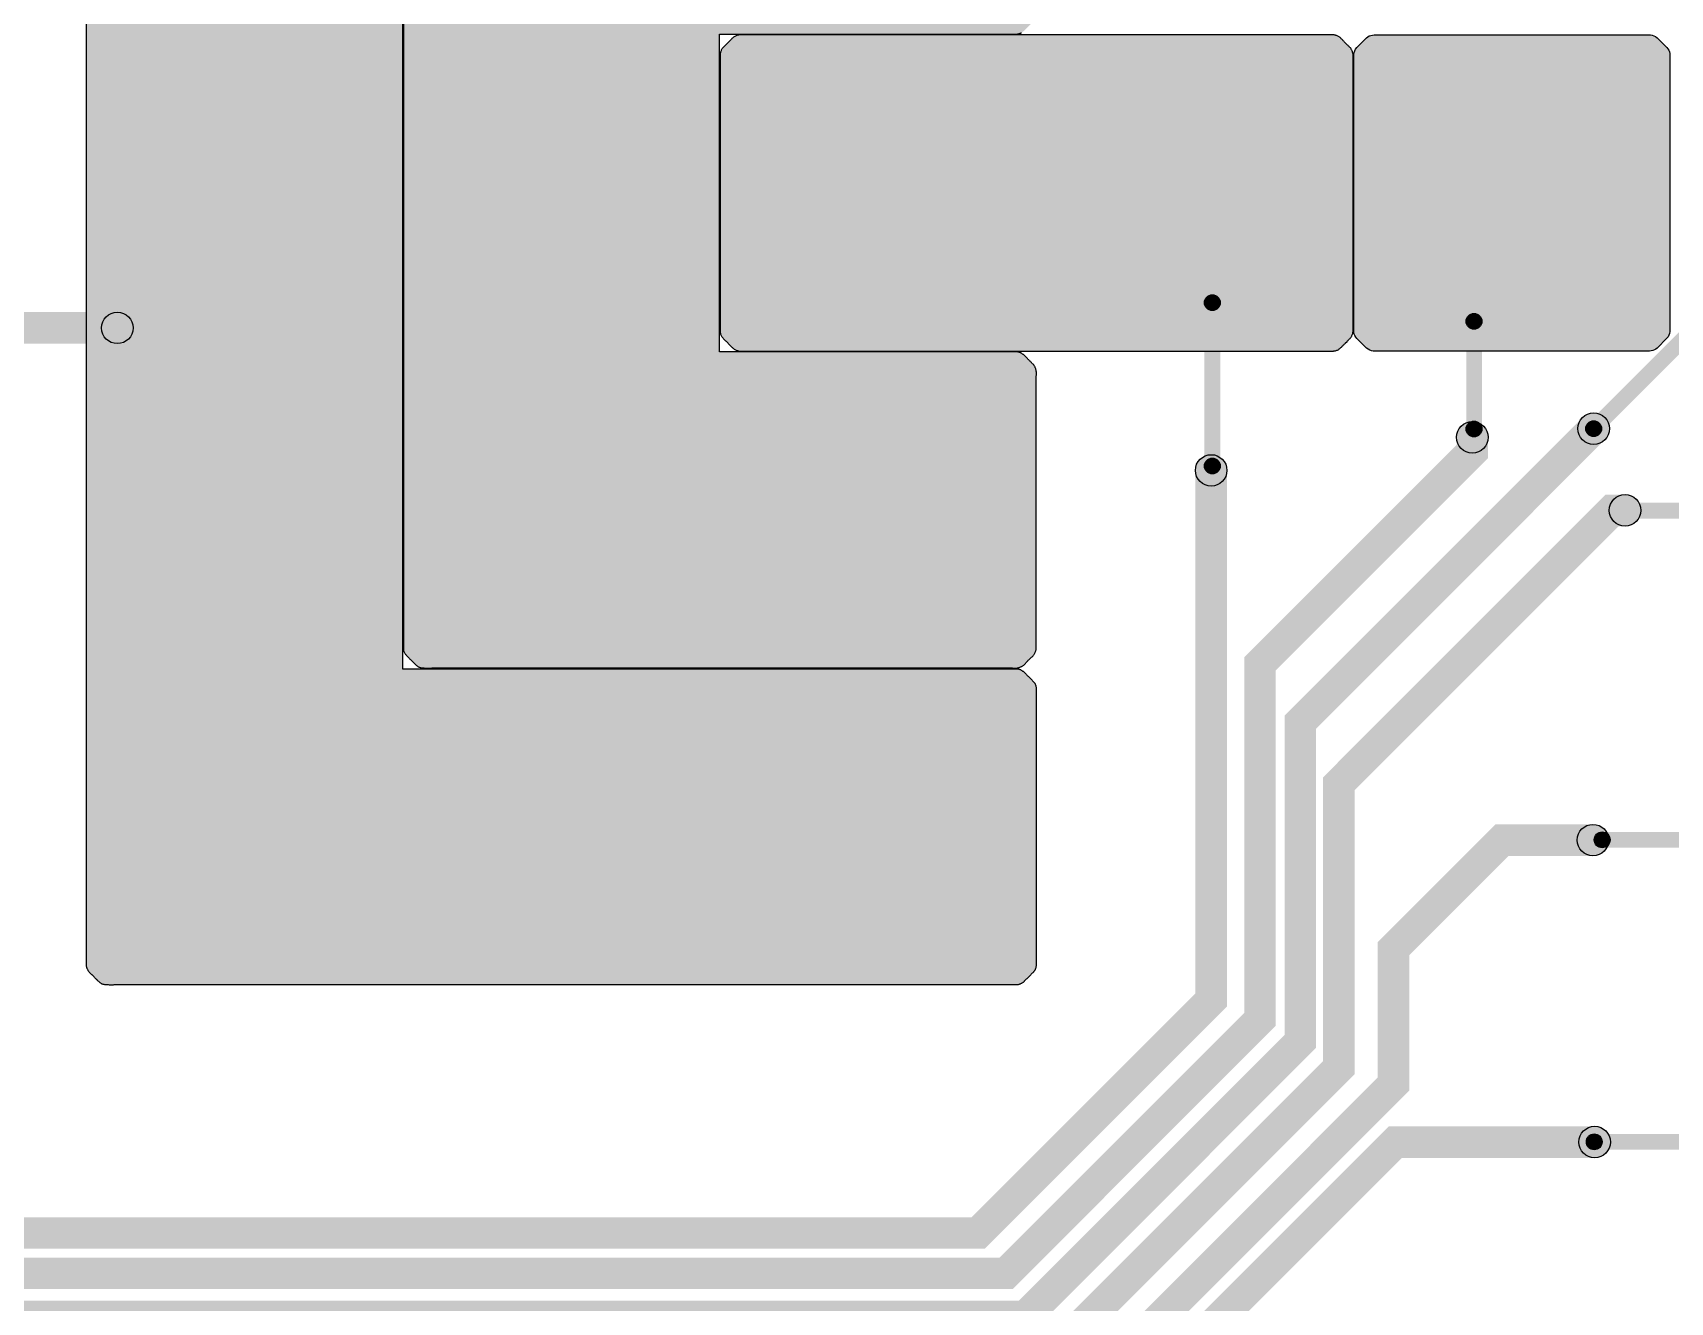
# Model space of a CAD drawing. Extents: x -57500 to 57500, y -57500 to 57500.
# Drawn here: x -17434 to -7045, y 21105 to 29156 of the extents above; entities that cross this region are included whole.
import ezdxf

# ---------------------------------------------------------------- set-up
doc = ezdxf.new("R2010")
doc.units = 0
doc.header["$MEASUREMENT"] = 0
doc.layers.get('0').update_dxf_attribs({"color": 160, "true_color": 0x003fff})
doc.layers.add('Metal1', color=160, linetype='Continuous', true_color=0x003fff)

msp = doc.modelspace()

# ---------------------------------------------------------------- hatches: boundary and pattern name
for points in [[(-15087.529, 25122.505), (-11219.05, 25122.505), (-11214.32, 25122.503), (-11209.836, 25122.494), (-11205.597, 25122.473), (-11201.602, 25122.432), (-11197.851, 25122.368), (-11194.342, 25122.274), (-11191.074, 25122.144), (-11188.046, 25121.973), (-11185.24, 25121.748), (-11182.608, 25121.449), (-11180.1, 25121.052), (-11177.666, 25120.535), (-11175.256, 25119.875), (-11172.819, 25119.05), (-11170.304, 25118.035), (-11167.664, 25116.81), (-11164.887, 25115.376), (-11162.022, 25113.767), (-11159.122, 25112.021), (-11156.238, 25110.177), (-11153.423, 25108.271), (-11150.729, 25106.343), (-11148.209, 25104.428), (-11145.914, 25102.566), (-11143.848, 25100.763), (-11141.958, 25098.993), (-11140.188, 25097.229), (-11138.481, 25095.44), (-11136.781, 25093.6), (-11135.032, 25091.678), (-11133.177, 25089.647), (-11131.162, 25087.478), (-11128.98, 25085.178), (-11126.674, 25082.786), (-11124.291, 25080.344), (-11121.878, 25077.892), (-11119.479, 25075.472), (-11117.143, 25073.126), (-11114.913, 25070.894), (-11100.045, 25056.026), (-11097.944, 25053.924), (-11095.699, 25051.672), (-11093.359, 25049.304), (-11090.973, 25046.859), (-11088.592, 25044.375), (-11086.265, 25041.888), (-11084.041, 25039.437), (-11081.971, 25037.06), (-11080.102, 25034.788), (-11078.438, 25032.608), (-11076.959, 25030.471), (-11075.644, 25028.327), (-11074.471, 25026.129), (-11073.42, 25023.827), (-11072.468, 25021.373), (-11071.596, 25018.718), (-11070.782, 25015.821), (-11070.024, 25012.707), (-11069.329, 25009.438), (-11068.704, 25006.079), (-11068.155, 25002.692), (-11067.689, 24999.34), (-11067.312, 24996.088), (-11067.031, 24992.999), (-11066.852, 24990.108), (-11066.764, 24987.239), (-11066.751, 24984.112), (-11066.797, 24980.449), (-11066.885, 24975.969), (-11066.999, 24970.395), (-11067.122, 24963.446), (-11067.239, 24954.843), (-11067.333, 24944.313), (-11067.405, 24931.621), (-11067.457, 24916.55), (-11067.491, 24898.881), (-11067.513, 24878.394), (-11067.524, 24854.872), (-11067.528, 24828.096), (-11067.529, 24797.848), (-11067.529, 23351.49), (-11067.528, 23335.871), (-11067.524, 23321.877), (-11067.512, 23309.414), (-11067.49, 23298.388), (-11067.455, 23288.706), (-11067.403, 23280.272), (-11067.331, 23272.993), (-11067.235, 23266.775), (-11067.12, 23261.507), (-11067.008, 23257.041), (-11066.921, 23253.225), (-11066.884, 23249.905), (-11066.919, 23246.929), (-11067.051, 23244.144), (-11067.302, 23241.397), (-11067.696, 23238.537), (-11068.244, 23235.481), (-11068.933, 23232.278), (-11069.745, 23228.994), (-11070.665, 23225.692), (-11071.677, 23222.437), (-11072.765, 23219.294), (-11073.912, 23216.326), (-11075.102, 23213.598), (-11076.333, 23211.13), (-11077.621, 23208.873), (-11078.986, 23206.772), (-11080.445, 23204.771), (-11082.019, 23202.816), (-11083.727, 23200.851), (-11085.587, 23198.821), (-11087.617, 23196.672), (-11089.811, 23194.388), (-11092.126, 23192.006), (-11094.517, 23189.569), (-11096.938, 23187.118), (-11099.345, 23184.694), (-11101.693, 23182.339), (-11103.936, 23180.094), (-11106.03, 23177.999), (-11120.904, 23163.125), (-11123.139, 23160.888), (-11125.481, 23158.538), (-11127.884, 23156.118), (-11130.303, 23153.668), (-11132.692, 23151.231), (-11135.006, 23148.849), (-11137.199, 23146.562), (-11139.23, 23144.41), (-11141.109, 23142.401), (-11142.894, 23140.511), (-11144.644, 23138.719), (-11146.42, 23137), (-11148.278, 23135.332), (-11150.28, 23133.692), (-11152.484, 23132.057), (-11154.944, 23130.406), (-11157.65, 23128.748), (-11160.542, 23127.112), (-11163.561, 23125.53), (-11166.648, 23124.032), (-11169.741, 23122.649), (-11172.781, 23121.411), (-11175.709, 23120.35), (-11178.471, 23119.493), (-11181.078, 23118.834), (-11183.584, 23118.348), (-11186.045, 23118.006), (-11188.513, 23117.782), (-11191.043, 23117.651), (-11193.69, 23117.583), (-11196.508, 23117.554), (-11199.547, 23117.538), (-11202.826, 23117.526), (-11206.345, 23117.518), (-11210.107, 23117.512), (-11214.112, 23117.508), (-11218.361, 23117.506), (-11222.855, 23117.505), (-16833.361, 23117.505), (-16845.837, 23117.504), (-16857.002, 23117.499), (-16866.982, 23117.488), (-16875.901, 23117.468), (-16883.883, 23117.437), (-16891.053, 23117.392), (-16897.536, 23117.331), (-16903.456, 23117.25), (-16908.924, 23117.154), (-16914.032, 23117.05), (-16918.876, 23116.949), (-16923.548, 23116.859), (-16928.143, 23116.789), (-16932.753, 23116.749), (-16937.472, 23116.749), (-16942.39, 23116.796), (-16947.504, 23116.897), (-16952.723, 23117.054), (-16957.953, 23117.268), (-16963.101, 23117.543), (-16968.074, 23117.881), (-16972.776, 23118.283), (-16977.116, 23118.752), (-16981.004, 23119.291), (-16984.443, 23119.911), (-16987.508, 23120.634), (-16990.278, 23121.479), (-16992.829, 23122.466), (-16995.239, 23123.617), (-16997.587, 23124.952), (-16999.95, 23126.49), (-17002.399, 23128.249), (-17004.943, 23130.208), (-17007.541, 23132.32), (-17010.153, 23134.536), (-17012.738, 23136.809), (-17015.258, 23139.089), (-17017.67, 23141.329), (-17019.936, 23143.481), (-17022.019, 23145.502), (-17023.937, 23147.4), (-17025.738, 23149.216), (-17027.468, 23150.989), (-17029.178, 23152.759), (-17030.914, 23154.567), (-17032.726, 23156.452), (-17034.66, 23158.456), (-17036.758, 23160.611), (-17039.007, 23162.898), (-17041.363, 23165.274), (-17043.783, 23167.692), (-17046.225, 23170.108), (-17048.646, 23172.475), (-17051.002, 23174.749), (-17053.252, 23176.885), (-17055.359, 23178.847), (-17057.337, 23180.66), (-17059.219, 23182.379), (-17061.041, 23184.058), (-17062.835, 23185.75), (-17064.637, 23187.507), (-17066.48, 23189.386), (-17068.399, 23191.437), (-17070.42, 23193.707), (-17072.523, 23196.183), (-17074.673, 23198.834), (-17076.835, 23201.629), (-17078.972, 23204.538), (-17081.048, 23207.529), (-17083.029, 23210.571), (-17084.878, 23213.634), (-17086.563, 23216.703), (-17088.067, 23219.847), (-17089.375, 23223.158), (-17090.475, 23226.731), (-17091.354, 23230.658), (-17091.998, 23235.032), (-17092.394, 23239.947), (-17092.529, 23245.495), (-17092.529, 30808.018), (-17092.53, 30824.388), (-17092.532, 30839.731), (-17092.538, 30854.079), (-17092.549, 30867.465), (-17092.567, 30879.923), (-17092.592, 30891.487), (-17092.627, 30902.19), (-17092.673, 30912.064), (-17092.73, 30921.143), (-17092.802, 30929.462), (-17092.889, 30937.054), (-17092.988, 30943.983), (-17093.095, 30950.331), (-17093.204, 30956.183), (-17093.309, 30961.621), (-17093.406, 30966.729), (-17093.49, 30971.591), (-17093.555, 30976.288), (-17093.595, 30980.906), (-17093.606, 30985.527), (-17093.583, 30990.235), (-17093.52, 30995.096), (-17093.413, 31000.091), (-17093.257, 31005.165), (-17093.048, 31010.269), (-17092.783, 31015.349), (-17092.457, 31020.353), (-17092.065, 31025.23), (-17091.603, 31029.928), (-17091.068, 31034.394), (-17090.454, 31038.577), (-17089.758, 31042.424), (-17088.976, 31045.908), (-17088.101, 31049.065), (-17087.129, 31051.938), (-17086.054, 31054.572), (-17084.871, 31057.011), (-17083.576, 31059.299), (-17082.162, 31061.481), (-17080.624, 31063.6), (-17078.957, 31065.701), (-17077.157, 31067.828), (-17075.217, 31070.025), (-17073.146, 31072.306), (-17070.969, 31074.653), (-17068.711, 31077.045), (-17066.396, 31079.461), (-17064.049, 31081.881), (-17061.697, 31084.285), (-17059.363, 31086.65), (-17057.073, 31088.958), (-17054.852, 31091.186), (-17052.724, 31093.315), (-17032.756, 31113.283), (-17030.664, 31115.374), (-17028.465, 31117.567), (-17026.18, 31119.836), (-17023.829, 31122.156), (-17021.431, 31124.501), (-17019.008, 31126.845), (-17016.579, 31129.164), (-17014.165, 31131.431), (-17011.786, 31133.621), (-17009.463, 31135.709), (-17007.215, 31137.669), (-17005.048, 31139.485), (-17002.938, 31141.159), (-17000.86, 31142.696), (-16998.786, 31144.1), (-16996.689, 31145.375), (-16994.543, 31146.525), (-16992.322, 31147.555), (-16989.997, 31148.47), (-16987.544, 31149.273), (-16984.935, 31149.969), (-16982.144, 31150.563), (-16979.177, 31151.06), (-16976.067, 31151.47), (-16972.848, 31151.801), (-16969.557, 31152.062), (-16966.228, 31152.261), (-16962.896, 31152.408), (-16959.595, 31152.51), (-16956.361, 31152.577), (-16953.228, 31152.617), (-16950.232, 31152.639), (-16947.4, 31152.652), (-16944.708, 31152.657), (-16942.106, 31152.656), (-16939.543, 31152.651), (-16936.97, 31152.641), (-16934.336, 31152.628), (-16931.592, 31152.614), (-16928.688, 31152.597), (-16925.573, 31152.581), (-16922.198, 31152.565), (-16918.513, 31152.551), (-16914.474, 31152.539), (-16910.059, 31152.53), (-16905.252, 31152.522), (-16900.037, 31152.516), (-16894.397, 31152.512), (-16888.315, 31152.509), (-16881.774, 31152.507), (-16874.757, 31152.506), (-16867.249, 31152.505), (-15250.487, 31152.505), (-15245.414, 31152.504), (-15240.742, 31152.504), (-15236.436, 31152.503), (-15232.462, 31152.502), (-15228.786, 31152.501), (-15225.373, 31152.5), (-15222.189, 31152.498), (-15219.199, 31152.495), (-15216.372, 31152.487), (-15213.681, 31152.457), (-15211.1, 31152.385), (-15208.604, 31152.256), (-15206.165, 31152.049), (-15203.76, 31151.748), (-15201.36, 31151.334), (-15198.942, 31150.789), (-15196.478, 31150.095), (-15193.943, 31149.233), (-15191.312, 31148.188), (-15188.586, 31146.96), (-15185.791, 31145.571), (-15182.954, 31144.045), (-15180.105, 31142.403), (-15177.271, 31140.669), (-15174.479, 31138.865), (-15171.758, 31137.014), (-15169.135, 31135.139), (-15166.638, 31133.262), (-15164.296, 31131.406), (-15162.132, 31129.591), (-15160.133, 31127.815), (-15158.268, 31126.062), (-15156.508, 31124.319), (-15154.821, 31122.57), (-15153.177, 31120.801), (-15151.544, 31118.997), (-15149.892, 31117.143), (-15148.191, 31115.226), (-15146.409, 31113.231), (-15144.515, 31111.142), (-15142.489, 31108.952), (-15140.345, 31106.678), (-15138.107, 31104.343), (-15135.797, 31101.97), (-15133.438, 31099.581), (-15131.053, 31097.201), (-15128.666, 31094.851), (-15126.298, 31092.554), (-15123.974, 31090.334), (-15121.716, 31088.213), (-15119.547, 31086.214), (-15117.478, 31084.34), (-15115.503, 31082.561), (-15113.613, 31080.844), (-15111.797, 31079.156), (-15110.047, 31077.464), (-15108.354, 31075.734), (-15106.708, 31073.933), (-15105.101, 31072.028), (-15103.523, 31069.986), (-15101.965, 31067.774), (-15100.419, 31065.36), (-15098.888, 31062.748), (-15097.387, 31059.972), (-15095.93, 31057.065), (-15094.532, 31054.061), (-15093.208, 31050.995), (-15091.971, 31047.9), (-15090.837, 31044.81), (-15089.82, 31041.759), (-15088.934, 31038.782), (-15088.195, 31035.912), (-15087.613, 31033.177), (-15087.179, 31030.563), (-15086.877, 31028.042), (-15086.689, 31025.583), (-15086.598, 31023.156), (-15086.586, 31020.733), (-15086.636, 31018.284), (-15086.731, 31015.778), (-15086.854, 31013.186), (-15086.988, 31010.479), (-15087.114, 31007.626), (-15087.221, 31004.605), (-15087.307, 31001.411), (-15087.376, 30998.044), (-15087.429, 30994.504), (-15087.468, 30990.789), (-15087.495, 30986.899), (-15087.513, 30982.833), (-15087.523, 30978.59), (-15087.528, 30974.171), (-15087.529, 30969.574)], [(-15082.528, 31024.507), (-15082.528, 25255.487), (-15082.304, 25248.7), (-15081.655, 25242.691), (-15080.616, 25237.358), (-15079.221, 25232.6), (-15077.502, 25228.313), (-15075.496, 25224.398), (-15073.236, 25220.753), (-15070.755, 25217.275), (-15068.089, 25213.863), (-15065.274, 25210.468), (-15062.353, 25207.105), (-15059.366, 25203.798), (-15056.356, 25200.568), (-15053.364, 25197.44), (-15050.433, 25194.434), (-15047.604, 25191.575), (-15044.919, 25188.883), (-15042.414, 25186.378), (-15040.072, 25184.037), (-15037.848, 25181.812), (-15035.695, 25179.66), (-15033.569, 25177.534), (-15031.424, 25175.388), (-15029.213, 25173.178), (-15024.415, 25168.38), (-15021.755, 25165.722), (-15018.944, 25162.92), (-15016.02, 25160.024), (-15013.025, 25157.081), (-15009.999, 25154.138), (-15006.982, 25151.246), (-15004.015, 25148.451), (-15001.138, 25145.801), (-14998.389, 25143.345), (-14995.764, 25141.103), (-14993.21, 25139.067), (-14990.674, 25137.228), (-14988.102, 25135.577), (-14985.439, 25134.106), (-14982.631, 25132.805), (-14979.625, 25131.666), (-14976.367, 25130.68), (-14972.815, 25129.837), (-14969.006, 25129.128), (-14965.01, 25128.541), (-14960.895, 25128.064), (-14956.73, 25127.688), (-14952.584, 25127.4), (-14948.524, 25127.19), (-14944.621, 25127.046), (-14940.943, 25126.958), (-14937.489, 25126.916), (-14934.118, 25126.911), (-14930.668, 25126.938), (-14926.977, 25126.988), (-14922.885, 25127.055), (-14918.229, 25127.132), (-14912.849, 25127.211), (-14906.583, 25127.285), (-14899.271, 25127.348), (-14890.79, 25127.397), (-14881.042, 25127.434), (-14869.929, 25127.461), (-14857.355, 25127.478), (-14843.224, 25127.489), (-14827.437, 25127.495), (-14809.9, 25127.497), (-11244.6, 25127.497), (-11238.984, 25127.494), (-11233.644, 25127.484), (-11228.577, 25127.466), (-11223.782, 25127.435), (-11219.258, 25127.389), (-11215.003, 25127.324), (-11211.016, 25127.237), (-11207.294, 25127.126), (-11203.818, 25126.999), (-11200.536, 25126.891), (-11197.393, 25126.835), (-11194.333, 25126.868), (-11191.302, 25127.024), (-11188.244, 25127.338), (-11185.104, 25127.846), (-11181.827, 25128.582), (-11178.363, 25129.579), (-11174.73, 25130.829), (-11170.989, 25132.299), (-11167.203, 25133.955), (-11163.434, 25135.762), (-11159.746, 25137.687), (-11156.2, 25139.695), (-11152.86, 25141.754), (-11149.789, 25143.828), (-11147.026, 25145.893), (-11144.528, 25147.962), (-11142.23, 25150.055), (-11140.07, 25152.194), (-11137.984, 25154.399), (-11135.907, 25156.692), (-11133.777, 25159.092), (-11131.529, 25161.622), (-11129.101, 25164.301), (-11126.475, 25167.123), (-11123.691, 25170.046), (-11120.793, 25173.025), (-11117.826, 25176.016), (-11114.834, 25178.974), (-11111.861, 25181.855), (-11108.953, 25184.614), (-11106.153, 25187.207), (-11103.502, 25189.597), (-11100.995, 25191.814), (-11098.611, 25193.919), (-11096.325, 25195.976), (-11094.113, 25198.047), (-11091.952, 25200.193), (-11089.819, 25202.479), (-11087.689, 25204.967), (-11085.539, 25207.718), (-11083.361, 25210.766), (-11081.185, 25214.065), (-11079.05, 25217.556), (-11076.993, 25221.178), (-11075.055, 25224.872), (-11073.271, 25228.578), (-11071.682, 25232.236), (-11070.324, 25235.787), (-11069.235, 25239.174), (-11068.416, 25242.393), (-11067.833, 25245.495), (-11067.45, 25248.533), (-11067.231, 25251.561), (-11067.141, 25254.632), (-11067.145, 25257.799), (-11067.205, 25261.116), (-11067.288, 25264.635), (-11067.361, 25268.411), (-11067.418, 25272.508), (-11067.46, 25276.992), (-11067.489, 25281.929), (-11067.509, 25287.386), (-11067.52, 25293.429), (-11067.526, 25300.123), (-11067.528, 25307.536), (-11067.528, 26915.544), (-11067.525, 26925.575), (-11067.516, 26934.82), (-11067.495, 26943.31), (-11067.458, 26951.079), (-11067.399, 26958.16), (-11067.315, 26964.585), (-11067.2, 26970.389), (-11067.05, 26975.603), (-11066.862, 26980.267), (-11066.657, 26984.458), (-11066.462, 26988.268), (-11066.306, 26991.79), (-11066.216, 26995.119), (-11066.221, 26998.345), (-11066.348, 27001.564), (-11066.626, 27004.866), (-11067.082, 27008.346), (-11067.733, 27012.051), (-11068.566, 27015.926), (-11069.565, 27019.901), (-11070.713, 27023.908), (-11071.995, 27027.877), (-11073.394, 27031.74), (-11074.895, 27035.426), (-11076.48, 27038.868), (-11078.134, 27042), (-11079.858, 27044.825), (-11081.663, 27047.404), (-11083.563, 27049.802), (-11085.57, 27052.08), (-11087.697, 27054.303), (-11089.957, 27056.532), (-11092.362, 27058.832), (-11094.925, 27061.264), (-11097.651, 27063.879), (-11100.506, 27066.654), (-11103.446, 27069.544), (-11106.426, 27072.508), (-11109.4, 27075.5), (-11112.323, 27078.479), (-11115.15, 27081.399), (-11117.836, 27084.219), (-11120.336, 27086.893), (-11122.637, 27089.404), (-11124.777, 27091.772), (-11126.8, 27094.022), (-11128.747, 27096.178), (-11130.664, 27098.265), (-11132.592, 27100.309), (-11134.576, 27102.333), (-11136.657, 27104.362), (-11138.877, 27106.419), (-11141.223, 27108.495), (-11143.656, 27110.565), (-11146.133, 27112.601), (-11148.613, 27114.577), (-11151.055, 27116.466), (-11153.416, 27118.241), (-11155.656, 27119.875), (-11157.732, 27121.342), (-11159.619, 27122.623), (-11161.344, 27123.735), (-11162.949, 27124.699), (-11164.472, 27125.537), (-11165.955, 27126.272), (-11167.436, 27126.926), (-11168.957, 27127.521), (-11170.558, 27128.08), (-11172.277, 27128.624), (-11174.125, 27129.162), (-11176.07, 27129.688), (-11178.082, 27130.193), (-11180.128, 27130.67), (-11182.177, 27131.11), (-11184.198, 27131.506), (-11186.157, 27131.851), (-11188.024, 27132.135), (-11189.776, 27132.352), (-11191.459, 27132.507), (-11193.153, 27132.608), (-11194.936, 27132.664), (-11196.89, 27132.684), (-11199.092, 27132.677), (-11201.623, 27132.653), (-11204.562, 27132.619), (-11207.989, 27132.585), (-11211.976, 27132.558), (-11216.574, 27132.536), (-11221.831, 27132.521), (-11227.797, 27132.51), (-11234.52, 27132.503), (-11242.048, 27132.499), (-11250.431, 27132.498), (-11259.716, 27132.497), (-13077.528, 27132.497), (-13077.528, 29147.497), (-11250.431, 29147.497), (-11242.048, 29147.495), (-11234.52, 29147.491), (-11227.797, 29147.484), (-11221.831, 29147.474), (-11216.574, 29147.458), (-11211.976, 29147.437), (-11207.989, 29147.409), (-11204.562, 29147.376), (-11201.623, 29147.342), (-11199.092, 29147.317), (-11196.89, 29147.31), (-11194.936, 29147.331), (-11193.153, 29147.387), (-11191.459, 29147.488), (-11189.776, 29147.642), (-11188.024, 29147.86), (-11186.157, 29148.144), (-11184.198, 29148.488), (-11182.177, 29148.884), (-11180.128, 29149.325), (-11178.082, 29149.802), (-11176.07, 29150.307), (-11174.125, 29150.833), (-11172.277, 29151.371), (-11170.558, 29151.915), (-11168.957, 29152.473), (-11167.436, 29153.068), (-11165.955, 29153.722), (-11164.472, 29154.457), (-11162.949, 29155.296), (-11161.344, 29156.26), (-11159.619, 29157.371), (-11157.732, 29158.653), (-11155.656, 29160.119), (-11153.416, 29161.754), (-11151.055, 29163.529), (-11148.613, 29165.417), (-11146.133, 29167.393), (-11143.656, 29169.43), (-11141.223, 29171.499), (-11138.877, 29173.576), (-11136.657, 29175.633), (-11134.576, 29177.662), (-11132.592, 29179.686), (-11130.664, 29181.729), (-11128.747, 29183.817), (-11126.8, 29185.973), (-11124.777, 29188.223), (-11122.637, 29190.59), (-11120.336, 29193.101), (-11117.836, 29195.776), (-11115.15, 29198.595), (-11112.323, 29201.516), (-11109.4, 29204.494), (-11106.426, 29207.487), (-11103.446, 29210.45), (-11100.506, 29213.341), (-11097.651, 29216.115), (-11094.925, 29218.73), (-11092.362, 29221.163), (-11089.957, 29223.463), (-11087.697, 29225.692), (-11085.57, 29227.914), (-11083.563, 29230.193), (-11081.663, 29232.59), (-11079.858, 29235.17), (-11078.134, 29237.995), (-11076.48, 29241.127), (-11074.895, 29244.568), (-11073.394, 29248.255), (-11071.995, 29252.117), (-11070.713, 29256.087), (-11069.565, 29260.093), (-11068.566, 29264.069), (-11067.733, 29267.943), (-11067.082, 29271.648), (-11066.626, 29275.128), (-11066.348, 29278.431), (-11066.221, 29281.649), (-11066.216, 29284.876), (-11066.306, 29288.204), (-11066.462, 29291.727), (-11066.657, 29295.537), (-11066.862, 29299.727), (-11067.05, 29304.391), (-11067.2, 29309.606), (-11067.315, 29315.409), (-11067.399, 29321.835), (-11067.458, 29328.916), (-11067.495, 29336.685), (-11067.516, 29345.175), (-11067.525, 29354.419), (-11067.528, 29364.451), (-11067.528, 30972.458), (-11067.526, 30979.871), (-11067.52, 30986.566), (-11067.509, 30992.608), (-11067.489, 30998.065), (-11067.46, 31003.002), (-11067.418, 31007.486), (-11067.361, 31011.583), (-11067.288, 31015.36), (-11067.205, 31018.879), (-11067.145, 31022.195), (-11067.141, 31025.362), (-11067.231, 31028.433), (-11067.45, 31031.461), (-11067.833, 31034.5), (-11068.416, 31037.602), (-11069.235, 31040.821), (-11070.324, 31044.207), (-11071.682, 31047.759), (-11073.271, 31051.417), (-11075.055, 31055.123), (-11076.993, 31058.817), (-11079.05, 31062.439), (-11081.185, 31065.929), (-11083.361, 31069.228), (-11085.539, 31072.277), (-11087.689, 31075.028), (-11089.819, 31077.515), (-11091.952, 31079.801), (-11094.113, 31081.948), (-11096.325, 31084.019), (-11098.611, 31086.075), (-11100.995, 31088.181), (-11103.502, 31090.397), (-11106.153, 31092.788), (-11108.953, 31095.381), (-11111.861, 31098.14), (-11114.834, 31101.021), (-11117.826, 31103.979), (-11120.793, 31106.97), (-11123.691, 31109.949), (-11126.475, 31112.871), (-11129.101, 31115.693), (-11131.529, 31118.372), (-11133.777, 31120.902), (-11135.907, 31123.303), (-11137.984, 31125.595), (-11140.07, 31127.801), (-11142.23, 31129.94), (-11144.528, 31132.033), (-11147.026, 31134.102), (-11149.789, 31136.167), (-11152.86, 31138.241), (-11156.2, 31140.299), (-11159.746, 31142.308), (-11163.434, 31144.233), (-11167.203, 31146.04), (-11170.989, 31147.696), (-11174.73, 31149.165), (-11178.363, 31150.416), (-11181.827, 31151.412), (-11185.104, 31152.149), (-11188.244, 31152.656), (-11191.302, 31152.971), (-11194.333, 31153.127), (-11197.393, 31153.159), (-11200.536, 31153.104), (-11203.818, 31152.995), (-11207.294, 31152.869), (-11211.016, 31152.757), (-11215.003, 31152.671), (-11219.258, 31152.606), (-11223.782, 31152.56), (-11228.577, 31152.529), (-11233.644, 31152.51), (-11238.984, 31152.501), (-11244.6, 31152.498), (-11250.493, 31152.497), (-14790.514, 31152.497), (-14809.9, 31152.498), (-14827.437, 31152.5), (-14843.224, 31152.505), (-14857.355, 31152.516), (-14869.929, 31152.534), (-14881.042, 31152.561), (-14890.79, 31152.597), (-14899.271, 31152.646), (-14906.583, 31152.709), (-14912.849, 31152.783), (-14918.229, 31152.862), (-14922.885, 31152.939), (-14926.977, 31153.006), (-14930.668, 31153.057), (-14934.118, 31153.083), (-14937.489, 31153.079), (-14940.943, 31153.036), (-14944.621, 31152.948), (-14948.524, 31152.805), (-14952.584, 31152.595), (-14956.73, 31152.307), (-14960.895, 31151.93), (-14965.01, 31151.454), (-14969.006, 31150.866), (-14972.815, 31150.157), (-14976.367, 31149.315), (-14979.625, 31148.328), (-14982.631, 31147.189), (-14985.439, 31145.889), (-14988.102, 31144.418), (-14990.674, 31142.767), (-14993.21, 31140.928), (-14995.764, 31138.892), (-14998.389, 31136.649), (-15001.138, 31134.193), (-15004.015, 31131.544), (-15006.982, 31128.749), (-15009.999, 31125.856), (-15013.025, 31122.914), (-15016.02, 31119.971), (-15018.944, 31117.074), (-15021.755, 31114.273), (-15024.415, 31111.615), (-15044.919, 31091.111), (-15047.604, 31088.42), (-15050.433, 31085.56), (-15053.364, 31082.555), (-15056.356, 31079.426), (-15059.366, 31076.197), (-15062.353, 31072.889), (-15065.274, 31069.527), (-15068.089, 31066.131), (-15070.755, 31062.72), (-15073.236, 31059.242), (-15075.496, 31055.596), (-15077.502, 31051.681), (-15079.221, 31047.395), (-15080.616, 31042.636), (-15081.655, 31037.303), (-15082.304, 31031.294)], [(-13008.534, 27172.501), (-13003.345, 27167.273), (-12998.929, 27162.814), (-12995.044, 27158.994), (-12991.447, 27155.684), (-12987.895, 27152.755), (-12984.149, 27150.076), (-12980.082, 27147.571), (-12975.799, 27145.271), (-12971.433, 27143.214), (-12967.114, 27141.444), (-12962.974, 27139.999), (-12959.137, 27138.921), (-12955.559, 27138.194), (-12952.023, 27137.753), (-12948.306, 27137.528), (-12944.182, 27137.452), (-12939.429, 27137.456), (-12933.83, 27137.475), (-12927.259, 27137.488), (-12919.63, 27137.495), (-12910.861, 27137.499), (-12900.869, 27137.501), (-9211.529, 27137.501), (-9205.535, 27137.503), (-9200, 27137.509), (-9194.919, 27137.519), (-9190.292, 27137.537), (-9186.115, 27137.563), (-9182.346, 27137.618), (-9178.857, 27137.766), (-9175.505, 27138.073), (-9172.151, 27138.609), (-9168.655, 27139.44), (-9164.88, 27140.633), (-9160.821, 27142.188), (-9156.627, 27144.031), (-9152.451, 27146.083), (-9148.448, 27148.266), (-9144.775, 27150.502), (-9141.567, 27152.719), (-9138.783, 27154.929), (-9136.271, 27157.19), (-9133.879, 27159.563), (-9131.454, 27162.107), (-9128.844, 27164.88), (-9125.933, 27167.921), (-9122.786, 27171.154), (-9119.52, 27174.471), (-9116.253, 27177.763), (-9113.101, 27180.924), (-9110.181, 27183.845), (-9107.546, 27186.479), (-9094.985, 27199.04), (-9091.905, 27202.123), (-9088.662, 27205.375), (-9085.37, 27208.689), (-9082.143, 27211.954), (-9079.097, 27215.061), (-9076.336, 27217.914), (-9073.871, 27220.566), (-9071.651, 27223.16), (-9069.626, 27225.842), (-9067.744, 27228.759), (-9065.956, 27232.057), (-9064.224, 27235.838), (-9062.577, 27240.003), (-9061.065, 27244.385), (-9059.739, 27248.819), (-9058.648, 27253.139), (-9057.843, 27257.18), (-9057.344, 27261.012), (-9057.096, 27265.268), (-9057.037, 27270.661), (-9057.102, 27277.908), (-9057.226, 27287.723), (-9057.347, 27300.818), (-9057.431, 27317.845), (-9057.485, 27339.372), (-9057.514, 27365.965), (-9057.526, 27398.19), (-9057.529, 27436.613), (-9057.529, 28968.738), (-9057.528, 28977.536), (-9057.523, 28985.09), (-9057.506, 28991.564), (-9057.473, 28997.12), (-9057.417, 29001.921), (-9057.333, 29006.131), (-9057.234, 29009.909), (-9057.178, 29013.406), (-9057.232, 29016.769), (-9057.463, 29020.15), (-9057.938, 29023.695), (-9058.722, 29027.551), (-9059.83, 29031.736), (-9061.209, 29036.098), (-9062.801, 29040.471), (-9064.549, 29044.692), (-9066.394, 29048.596), (-9068.283, 29052.032), (-9070.226, 29055.026), (-9072.273, 29057.723), (-9074.476, 29060.273), (-9076.887, 29062.824), (-9079.559, 29065.524), (-9082.524, 29068.494), (-9085.707, 29071.681), (-9088.998, 29074.973), (-9092.282, 29078.259), (-9113.572, 29099.549), (-9116.638, 29102.618), (-9119.873, 29105.865), (-9123.159, 29109.18), (-9126.383, 29112.454), (-9129.428, 29115.579), (-9132.188, 29118.452), (-9134.708, 29121.062), (-9137.136, 29123.465), (-9139.625, 29125.715), (-9142.327, 29127.871), (-9145.395, 29129.988), (-9148.947, 29132.109), (-9152.898, 29134.193), (-9157.089, 29136.168), (-9161.361, 29137.962), (-9165.557, 29139.503), (-9169.516, 29140.72), (-9173.168, 29141.572), (-9176.694, 29142.113), (-9180.316, 29142.41), (-9184.261, 29142.534), (-9188.75, 29142.553), (-9194.009, 29142.534), (-9200.204, 29142.519), (-9207.425, 29142.509), (-9215.754, 29142.504), (-9225.275, 29142.502), (-9236.071, 29142.501), (-12916.151, 29142.501), (-12922.319, 29142.5), (-12928.027, 29142.496), (-12933.278, 29142.488), (-12938.075, 29142.473), (-12942.422, 29142.45), (-12946.332, 29142.412), (-12949.911, 29142.307), (-12953.298, 29142.068), (-12956.634, 29141.626), (-12960.06, 29140.915), (-12963.717, 29139.865), (-12967.684, 29138.438), (-12971.845, 29136.695), (-12976.046, 29134.712), (-12980.132, 29132.569), (-12983.948, 29130.344), (-12987.34, 29128.115), (-12990.266, 29125.909), (-12992.863, 29123.674), (-12995.282, 29121.35), (-12997.677, 29118.878), (-13000.2, 29116.198), (-13002.995, 29113.255), (-13006.066, 29110.082), (-13009.301, 29106.784), (-13012.581, 29103.47), (-13015.791, 29100.247), (-13018.812, 29097.223), (-13024.049, 29091.986), (-13026.429, 29089.607), (-13028.801, 29087.234), (-13033.979, 29082.056), (-13036.967, 29079.067), (-13040.162, 29075.866), (-13043.449, 29072.562), (-13046.714, 29069.266), (-13049.842, 29066.086), (-13052.719, 29063.132), (-13055.29, 29060.421), (-13057.597, 29057.822), (-13059.689, 29055.19), (-13061.619, 29052.379), (-13063.436, 29049.242), (-13065.189, 29045.643), (-13066.874, 29041.603), (-13068.443, 29037.284), (-13069.845, 29032.85), (-13071.03, 29028.468), (-13071.949, 29024.302), (-13072.56, 29020.445), (-13072.894, 29016.433), (-13073.017, 29011.552), (-13072.992, 29005.088), (-13072.882, 28996.325), (-13072.753, 28984.548), (-13072.655, 28969.071), (-13072.591, 28949.306), (-13072.553, 28924.689), (-13072.535, 28894.652), (-13072.53, 28858.631), (-13072.529, 28816.065), (-13072.529, 27305.627), (-13072.533, 27297.623), (-13072.544, 27290.761), (-13072.571, 27284.879), (-13072.618, 27279.812), (-13072.69, 27275.399), (-13072.789, 27271.476), (-13072.869, 27267.891), (-13072.864, 27264.494), (-13072.708, 27261.138), (-13072.332, 27257.672), (-13071.672, 27253.948), (-13070.681, 27249.872), (-13069.397, 27245.558), (-13067.878, 27241.17), (-13066.183, 27236.873), (-13064.368, 27232.83), (-13062.491, 27229.205), (-13060.574, 27226.061), (-13058.572, 27223.27), (-13056.434, 27220.682), (-13054.107, 27218.149), (-13051.54, 27215.523), (-13048.683, 27212.658), (-13045.553, 27209.524), (-13042.231, 27206.2), (-13038.801, 27202.769), (-13035.347, 27199.314)], [(-7073.689, 29069.716), (-7066.277, 29062.284), (-7059.725, 29054.065), (-7054.442, 29044.948), (-7050.575, 29035.098), (-7048.206, 29024.629), (-7047.479, 29013.934), (-7047.479, 27272.883), (-7047.562, 27261.075), (-7049.357, 27249.387), (-7053.062, 27238.096), (-7058.619, 27227.603), (-7065.801, 27218.215), (-7074.13, 27209.845), (-7120.264, 27163.711), (-7127.696, 27156.299), (-7135.915, 27149.747), (-7145.033, 27144.464), (-7154.883, 27140.597), (-7165.351, 27138.228), (-7176.047, 27137.501), (-8917.098, 27137.501), (-8928.905, 27137.584), (-8940.593, 27139.379), (-8951.884, 27143.084), (-8962.377, 27148.641), (-8971.766, 27155.823), (-8980.135, 27164.152), (-9026.269, 27210.286), (-9033.682, 27217.718), (-9040.233, 27225.937), (-9045.516, 27235.055), (-9049.384, 27244.905), (-9051.752, 27255.373), (-9052.479, 27266.069), (-9052.479, 29007.119), (-9052.397, 29018.927), (-9050.602, 29030.615), (-9046.896, 29041.906), (-9041.339, 29052.399), (-9034.157, 29061.787), (-9025.828, 29070.157), (-8979.694, 29116.291), (-8972.262, 29123.704), (-8964.043, 29130.255), (-8954.926, 29135.538), (-8945.076, 29139.406), (-8934.607, 29141.774), (-8923.912, 29142.501), (-7182.861, 29142.501), (-7171.053, 29142.419), (-7159.365, 29140.624), (-7148.074, 29136.918), (-7137.581, 29131.361), (-7128.193, 29124.179), (-7119.823, 29115.85)]]:
    msp.add_hatch(color=5).paths.add_polyline_path(points, flags=0)
h = msp.add_hatch(color=5)
edge = h.paths.add_edge_path(flags=0)
edge.add_arc((-9950.3, 27444.1), 50, 0, 360)
h = msp.add_hatch(color=5)
edge = h.paths.add_edge_path(flags=0)
edge.add_arc((-16896.55, 27284.35), 100, 0, 360)
h = msp.add_hatch(color=5)
edge = h.paths.add_edge_path(flags=0)
edge.add_arc((-8289.7, 27325.8), 50, 0, 360)
h = msp.add_hatch(color=5)
edge = h.paths.add_edge_path(flags=0)
edge.add_arc((-7530.65, 26645.3), 100, 0, 360)
h = msp.add_hatch(color=5)
edge = h.paths.add_edge_path(flags=0)
edge.add_arc((-8300.6, 26590.6), 100, 0, 360)
h = msp.add_hatch(color=5)
edge = h.paths.add_edge_path(flags=0)
edge.add_arc((-8289.7, 26642.95), 50, 0, 360)
h = msp.add_hatch(color=5)
edge = h.paths.add_edge_path(flags=0)
edge.add_arc((-7530.8, 26645.45), 50, 0, 360)
h = msp.add_hatch(color=5)
edge = h.paths.add_edge_path(flags=0)
edge.add_arc((-9957.4, 26380.3), 100, 0, 360)
h = msp.add_hatch(color=5)
edge = h.paths.add_edge_path(flags=0)
edge.add_arc((-9950.3, 26408.15), 50, 0, 360)
h = msp.add_hatch(color=5)
edge = h.paths.add_edge_path(flags=0)
edge.add_arc((-7331.55, 26126.8), 100, 0, 360)
h = msp.add_hatch(color=5)
edge = h.paths.add_edge_path(flags=0)
edge.add_arc((-7535.7, 24035.65), 100, 0, 360)
h = msp.add_hatch(color=5)
edge = h.paths.add_edge_path(flags=0)
edge.add_arc((-7476.95, 24037.8), 50, 0, 360)
h = msp.add_hatch(color=5)
edge = h.paths.add_edge_path(flags=0)
edge.add_arc((-7525.1, 22120.65), 100, 0, 360)
h = msp.add_hatch(color=5)
edge = h.paths.add_edge_path(flags=0)
edge.add_arc((-7527.3, 22122.25), 50, 0, 360)

# ---------------------------------------------------------------- linework, layer by layer
at = {"layer": 'Metal1'}
for points in [[(-15087.529, 30969.574), (-15087.529, 25122.505), (-11219.05, 25122.505), (-11214.32, 25122.503), (-11209.836, 25122.494), (-11205.597, 25122.473), (-11201.602, 25122.432), (-11197.851, 25122.368), (-11194.342, 25122.274), (-11191.074, 25122.144), (-11188.046, 25121.973), (-11185.24, 25121.748), (-11182.608, 25121.449), (-11180.1, 25121.052), (-11177.666, 25120.535), (-11175.256, 25119.875), (-11172.819, 25119.05), (-11170.304, 25118.035), (-11167.664, 25116.81), (-11164.887, 25115.376), (-11162.022, 25113.767), (-11159.122, 25112.021), (-11156.238, 25110.177), (-11153.423, 25108.271), (-11150.729, 25106.343), (-11148.209, 25104.428), (-11145.914, 25102.566), (-11143.848, 25100.763), (-11141.958, 25098.993), (-11140.188, 25097.229), (-11138.481, 25095.44), (-11136.781, 25093.6), (-11135.032, 25091.678), (-11133.177, 25089.647), (-11131.162, 25087.478), (-11128.98, 25085.178), (-11126.674, 25082.786), (-11124.291, 25080.344), (-11121.878, 25077.892), (-11119.479, 25075.472), (-11117.143, 25073.126), (-11114.913, 25070.894), (-11100.045, 25056.026), (-11097.944, 25053.924), (-11095.699, 25051.672), (-11093.359, 25049.304), (-11090.973, 25046.859), (-11088.592, 25044.375), (-11086.265, 25041.888), (-11084.041, 25039.437), (-11081.971, 25037.06), (-11080.102, 25034.788), (-11078.438, 25032.608), (-11076.959, 25030.471), (-11075.644, 25028.327), (-11074.471, 25026.129), (-11073.42, 25023.827), (-11072.468, 25021.373), (-11071.596, 25018.718), (-11070.782, 25015.821), (-11070.024, 25012.707), (-11069.329, 25009.438), (-11068.704, 25006.079), (-11068.155, 25002.692), (-11067.689, 24999.34), (-11067.312, 24996.088), (-11067.031, 24992.999), (-11066.852, 24990.108), (-11066.764, 24987.239), (-11066.751, 24984.112), (-11066.797, 24980.449), (-11066.885, 24975.969), (-11066.999, 24970.395), (-11067.122, 24963.446), (-11067.239, 24954.843), (-11067.333, 24944.313), (-11067.405, 24931.621), (-11067.457, 24916.55), (-11067.491, 24898.881), (-11067.513, 24878.394), (-11067.524, 24854.872), (-11067.528, 24828.096), (-11067.529, 24797.848), (-11067.529, 23351.49), (-11067.528, 23335.871), (-11067.524, 23321.877), (-11067.512, 23309.414), (-11067.49, 23298.388), (-11067.455, 23288.706), (-11067.403, 23280.272), (-11067.331, 23272.993), (-11067.235, 23266.775), (-11067.12, 23261.507), (-11067.008, 23257.041), (-11066.921, 23253.225), (-11066.884, 23249.905), (-11066.919, 23246.929), (-11067.051, 23244.144), (-11067.302, 23241.397), (-11067.696, 23238.537), (-11068.244, 23235.481), (-11068.933, 23232.278), (-11069.745, 23228.994), (-11070.665, 23225.692), (-11071.677, 23222.437), (-11072.765, 23219.294), (-11073.912, 23216.326), (-11075.102, 23213.598), (-11076.333, 23211.13), (-11077.621, 23208.873), (-11078.986, 23206.772), (-11080.445, 23204.771), (-11082.019, 23202.816), (-11083.727, 23200.851), (-11085.587, 23198.821), (-11087.617, 23196.672), (-11089.811, 23194.388), (-11092.126, 23192.006), (-11094.517, 23189.569), (-11096.938, 23187.118), (-11099.345, 23184.694), (-11101.693, 23182.339), (-11103.936, 23180.094), (-11106.03, 23177.999), (-11120.904, 23163.125), (-11123.139, 23160.888), (-11125.481, 23158.538), (-11127.884, 23156.118), (-11130.303, 23153.668), (-11132.692, 23151.231), (-11135.006, 23148.849), (-11137.199, 23146.562), (-11139.23, 23144.41), (-11141.109, 23142.401), (-11142.894, 23140.511), (-11144.644, 23138.719), (-11146.42, 23137), (-11148.278, 23135.332), (-11150.28, 23133.692), (-11152.484, 23132.057), (-11154.944, 23130.406), (-11157.65, 23128.748), (-11160.542, 23127.112), (-11163.561, 23125.53), (-11166.648, 23124.032), (-11169.741, 23122.649), (-11172.781, 23121.411), (-11175.709, 23120.35), (-11178.471, 23119.493), (-11181.078, 23118.834), (-11183.584, 23118.348), (-11186.045, 23118.006), (-11188.513, 23117.782), (-11191.043, 23117.651), (-11193.69, 23117.583), (-11196.508, 23117.554), (-11199.547, 23117.538), (-11202.826, 23117.526), (-11206.345, 23117.518), (-11210.107, 23117.512), (-11214.112, 23117.508), (-11218.361, 23117.506), (-11222.855, 23117.505), (-16833.361, 23117.505), (-16845.837, 23117.504), (-16857.002, 23117.499), (-16866.982, 23117.488), (-16875.901, 23117.468), (-16883.883, 23117.437), (-16891.053, 23117.392), (-16897.536, 23117.331), (-16903.456, 23117.25), (-16908.924, 23117.154), (-16914.032, 23117.05), (-16918.876, 23116.949), (-16923.548, 23116.859), (-16928.143, 23116.789), (-16932.753, 23116.749), (-16937.472, 23116.749), (-16942.39, 23116.796), (-16947.504, 23116.897), (-16952.723, 23117.054), (-16957.953, 23117.268), (-16963.101, 23117.543), (-16968.074, 23117.881), (-16972.776, 23118.283), (-16977.116, 23118.752), (-16981.004, 23119.291), (-16984.443, 23119.911), (-16987.508, 23120.634), (-16990.278, 23121.479), (-16992.829, 23122.466), (-16995.239, 23123.617), (-16997.587, 23124.952), (-16999.95, 23126.49), (-17002.399, 23128.249), (-17004.943, 23130.208), (-17007.541, 23132.32), (-17010.153, 23134.536), (-17012.738, 23136.809), (-17015.258, 23139.089), (-17017.67, 23141.329), (-17019.936, 23143.481), (-17022.019, 23145.502), (-17023.937, 23147.4), (-17025.738, 23149.216), (-17027.468, 23150.989), (-17029.178, 23152.759), (-17030.914, 23154.567), (-17032.726, 23156.452), (-17034.66, 23158.456), (-17036.758, 23160.611), (-17039.007, 23162.898), (-17041.363, 23165.274), (-17043.783, 23167.692), (-17046.225, 23170.108), (-17048.646, 23172.475), (-17051.002, 23174.749), (-17053.252, 23176.885), (-17055.359, 23178.847), (-17057.337, 23180.66), (-17059.219, 23182.379), (-17061.041, 23184.058), (-17062.835, 23185.75), (-17064.637, 23187.507), (-17066.48, 23189.386), (-17068.399, 23191.437), (-17070.42, 23193.707), (-17072.523, 23196.183), (-17074.673, 23198.834), (-17076.835, 23201.629), (-17078.972, 23204.538), (-17081.048, 23207.529), (-17083.029, 23210.571), (-17084.878, 23213.634), (-17086.563, 23216.703), (-17088.067, 23219.847), (-17089.375, 23223.158), (-17090.475, 23226.731), (-17091.354, 23230.658), (-17091.998, 23235.032), (-17092.394, 23239.947), (-17092.529, 23245.495), (-17092.529, 30808.018)], [(-15082.528, 31024.507), (-15082.528, 25255.487), (-15082.304, 25248.7), (-15081.655, 25242.691), (-15080.616, 25237.358), (-15079.221, 25232.6), (-15077.502, 25228.313), (-15075.496, 25224.398), (-15073.236, 25220.753), (-15070.755, 25217.275), (-15068.089, 25213.863), (-15065.274, 25210.468), (-15062.353, 25207.105), (-15059.366, 25203.798), (-15056.356, 25200.568), (-15053.364, 25197.44), (-15050.433, 25194.434), (-15047.604, 25191.575), (-15044.919, 25188.883), (-15042.414, 25186.378), (-15040.072, 25184.037), (-15037.848, 25181.812), (-15035.695, 25179.66), (-15033.569, 25177.534), (-15031.424, 25175.388), (-15029.213, 25173.178), (-15024.415, 25168.38), (-15021.755, 25165.722), (-15018.944, 25162.92), (-15016.02, 25160.024), (-15013.025, 25157.081), (-15009.999, 25154.138), (-15006.982, 25151.246), (-15004.015, 25148.451), (-15001.138, 25145.801), (-14998.389, 25143.345), (-14995.764, 25141.103), (-14993.21, 25139.067), (-14990.674, 25137.228), (-14988.102, 25135.577), (-14985.439, 25134.106), (-14982.631, 25132.805), (-14979.625, 25131.666), (-14976.367, 25130.68), (-14972.815, 25129.837), (-14969.006, 25129.128), (-14965.01, 25128.541), (-14960.895, 25128.064), (-14956.73, 25127.688), (-14952.584, 25127.4), (-14948.524, 25127.19), (-14944.621, 25127.046), (-14940.943, 25126.958), (-14937.489, 25126.916), (-14934.118, 25126.911), (-14930.668, 25126.938), (-14926.977, 25126.988), (-14922.885, 25127.055), (-14918.229, 25127.132), (-14912.849, 25127.211), (-14906.583, 25127.285), (-14899.271, 25127.348), (-14890.79, 25127.397), (-14881.042, 25127.434), (-14869.929, 25127.461), (-14857.355, 25127.478), (-14843.224, 25127.489), (-14827.437, 25127.495), (-14809.9, 25127.497), (-11244.6, 25127.497), (-11238.984, 25127.494), (-11233.644, 25127.484), (-11228.577, 25127.466), (-11223.782, 25127.435), (-11219.258, 25127.389), (-11215.003, 25127.324), (-11211.016, 25127.237), (-11207.294, 25127.126), (-11203.818, 25126.999), (-11200.536, 25126.891), (-11197.393, 25126.835), (-11194.333, 25126.868), (-11191.302, 25127.024), (-11188.244, 25127.338), (-11185.104, 25127.846), (-11181.827, 25128.582), (-11178.363, 25129.579), (-11174.73, 25130.829), (-11170.989, 25132.299), (-11167.203, 25133.955), (-11163.434, 25135.762), (-11159.746, 25137.687), (-11156.2, 25139.695), (-11152.86, 25141.754), (-11149.789, 25143.828), (-11147.026, 25145.893), (-11144.528, 25147.962), (-11142.23, 25150.055), (-11140.07, 25152.194), (-11137.984, 25154.399), (-11135.907, 25156.692), (-11133.777, 25159.092), (-11131.529, 25161.622), (-11129.101, 25164.301), (-11126.475, 25167.123), (-11123.691, 25170.046), (-11120.793, 25173.025), (-11117.826, 25176.016), (-11114.834, 25178.974), (-11111.861, 25181.855), (-11108.953, 25184.614), (-11106.153, 25187.207), (-11103.502, 25189.597), (-11100.995, 25191.814), (-11098.611, 25193.919), (-11096.325, 25195.976), (-11094.113, 25198.047), (-11091.952, 25200.193), (-11089.819, 25202.479), (-11087.689, 25204.967), (-11085.539, 25207.718), (-11083.361, 25210.766), (-11081.185, 25214.065), (-11079.05, 25217.556), (-11076.993, 25221.178), (-11075.055, 25224.872), (-11073.271, 25228.578), (-11071.682, 25232.236), (-11070.324, 25235.787), (-11069.235, 25239.174), (-11068.416, 25242.393), (-11067.833, 25245.495), (-11067.45, 25248.533), (-11067.231, 25251.561), (-11067.141, 25254.632), (-11067.145, 25257.799), (-11067.205, 25261.116), (-11067.288, 25264.635), (-11067.361, 25268.411), (-11067.418, 25272.508), (-11067.46, 25276.992), (-11067.489, 25281.929), (-11067.509, 25287.386), (-11067.52, 25293.429), (-11067.526, 25300.123), (-11067.528, 25307.536), (-11067.528, 26915.544), (-11067.525, 26925.575), (-11067.516, 26934.82), (-11067.495, 26943.31), (-11067.458, 26951.079), (-11067.399, 26958.16), (-11067.315, 26964.585), (-11067.2, 26970.389), (-11067.05, 26975.603), (-11066.862, 26980.267), (-11066.657, 26984.458), (-11066.462, 26988.268), (-11066.306, 26991.79), (-11066.216, 26995.119), (-11066.221, 26998.345), (-11066.348, 27001.564), (-11066.626, 27004.866), (-11067.082, 27008.346), (-11067.733, 27012.051), (-11068.566, 27015.926), (-11069.565, 27019.901), (-11070.713, 27023.908), (-11071.995, 27027.877), (-11073.394, 27031.74), (-11074.895, 27035.426), (-11076.48, 27038.868), (-11078.134, 27042), (-11079.858, 27044.825), (-11081.663, 27047.404), (-11083.563, 27049.802), (-11085.57, 27052.08), (-11087.697, 27054.303), (-11089.957, 27056.532), (-11092.362, 27058.832), (-11094.925, 27061.264), (-11097.651, 27063.879), (-11100.506, 27066.654), (-11103.446, 27069.544), (-11106.426, 27072.508), (-11109.4, 27075.5), (-11112.323, 27078.479), (-11115.15, 27081.399), (-11117.836, 27084.219), (-11120.336, 27086.893), (-11122.637, 27089.404), (-11124.777, 27091.772), (-11126.8, 27094.022), (-11128.747, 27096.178), (-11130.664, 27098.265), (-11132.592, 27100.309), (-11134.576, 27102.333), (-11136.657, 27104.362), (-11138.877, 27106.419), (-11141.223, 27108.495), (-11143.656, 27110.565), (-11146.133, 27112.601), (-11148.613, 27114.577), (-11151.055, 27116.466), (-11153.416, 27118.241), (-11155.656, 27119.875), (-11157.732, 27121.342), (-11159.619, 27122.623), (-11161.344, 27123.735), (-11162.949, 27124.699), (-11164.472, 27125.537), (-11165.955, 27126.272), (-11167.436, 27126.926), (-11168.957, 27127.521), (-11170.558, 27128.08), (-11172.277, 27128.624), (-11174.125, 27129.162), (-11176.07, 27129.688), (-11178.082, 27130.193), (-11180.128, 27130.67), (-11182.177, 27131.11), (-11184.198, 27131.506), (-11186.157, 27131.851), (-11188.024, 27132.135), (-11189.776, 27132.352), (-11191.459, 27132.507), (-11193.153, 27132.608), (-11194.936, 27132.664), (-11196.89, 27132.684), (-11199.092, 27132.677), (-11201.623, 27132.653), (-11204.562, 27132.619), (-11207.989, 27132.585), (-11211.976, 27132.558), (-11216.574, 27132.536), (-11221.831, 27132.521), (-11227.797, 27132.51), (-11234.52, 27132.503), (-11242.048, 27132.499), (-11250.431, 27132.498), (-11259.716, 27132.497), (-13077.528, 27132.497), (-13077.528, 29147.497), (-11250.431, 29147.497), (-11242.048, 29147.495), (-11234.52, 29147.491), (-11227.797, 29147.484), (-11221.831, 29147.474), (-11216.574, 29147.458), (-11211.976, 29147.437), (-11207.989, 29147.409), (-11204.562, 29147.376), (-11201.623, 29147.342), (-11199.092, 29147.317), (-11196.89, 29147.31), (-11194.936, 29147.331), (-11193.153, 29147.387), (-11191.459, 29147.488), (-11189.776, 29147.642), (-11188.024, 29147.86), (-11186.157, 29148.144), (-11184.198, 29148.488), (-11182.177, 29148.884), (-11180.128, 29149.325), (-11178.082, 29149.802), (-11176.07, 29150.307), (-11174.125, 29150.833), (-11172.277, 29151.371), (-11170.558, 29151.915), (-11168.957, 29152.473), (-11167.436, 29153.068), (-11165.955, 29153.722), (-11164.472, 29154.457), (-11162.949, 29155.296), (-11161.344, 29156.26)]]:
    msp.add_lwpolyline(points, dxfattribs=at)
for points in [[(-13008.534, 27172.501), (-13003.345, 27167.273), (-12998.929, 27162.814), (-12995.044, 27158.994), (-12991.447, 27155.684), (-12987.895, 27152.755), (-12984.149, 27150.076), (-12980.082, 27147.571), (-12975.799, 27145.271), (-12971.433, 27143.214), (-12967.114, 27141.444), (-12962.974, 27139.999), (-12959.137, 27138.921), (-12955.559, 27138.194), (-12952.023, 27137.753), (-12948.306, 27137.528), (-12944.182, 27137.452), (-12939.429, 27137.456), (-12933.83, 27137.475), (-12927.259, 27137.488), (-12919.63, 27137.495), (-12910.861, 27137.499), (-12900.869, 27137.501), (-9211.529, 27137.501), (-9205.535, 27137.503), (-9200, 27137.509), (-9194.919, 27137.519), (-9190.292, 27137.537), (-9186.115, 27137.563), (-9182.346, 27137.618), (-9178.857, 27137.766), (-9175.505, 27138.073), (-9172.151, 27138.609), (-9168.655, 27139.44), (-9164.88, 27140.633), (-9160.821, 27142.188), (-9156.627, 27144.031), (-9152.451, 27146.083), (-9148.448, 27148.266), (-9144.775, 27150.502), (-9141.567, 27152.719), (-9138.783, 27154.929), (-9136.271, 27157.19), (-9133.879, 27159.563), (-9131.454, 27162.107), (-9128.844, 27164.88), (-9125.933, 27167.921), (-9122.786, 27171.154), (-9119.52, 27174.471), (-9116.253, 27177.763), (-9113.101, 27180.924), (-9110.181, 27183.845), (-9107.546, 27186.479), (-9094.985, 27199.04), (-9091.905, 27202.123), (-9088.662, 27205.375), (-9085.37, 27208.689), (-9082.143, 27211.954), (-9079.097, 27215.061), (-9076.336, 27217.914), (-9073.871, 27220.566), (-9071.651, 27223.16), (-9069.626, 27225.842), (-9067.744, 27228.759), (-9065.956, 27232.057), (-9064.224, 27235.838), (-9062.577, 27240.003), (-9061.065, 27244.385), (-9059.739, 27248.819), (-9058.648, 27253.139), (-9057.843, 27257.18), (-9057.344, 27261.012), (-9057.096, 27265.268), (-9057.037, 27270.661), (-9057.102, 27277.908), (-9057.226, 27287.723), (-9057.347, 27300.818), (-9057.431, 27317.845), (-9057.485, 27339.372), (-9057.514, 27365.965), (-9057.526, 27398.19), (-9057.529, 27436.613), (-9057.529, 28968.738), (-9057.528, 28977.536), (-9057.523, 28985.09), (-9057.506, 28991.564), (-9057.473, 28997.12), (-9057.417, 29001.921), (-9057.333, 29006.131), (-9057.234, 29009.909), (-9057.178, 29013.406), (-9057.232, 29016.769), (-9057.463, 29020.15), (-9057.938, 29023.695), (-9058.722, 29027.551), (-9059.83, 29031.736), (-9061.209, 29036.098), (-9062.801, 29040.471), (-9064.549, 29044.692), (-9066.394, 29048.596), (-9068.283, 29052.032), (-9070.226, 29055.026), (-9072.273, 29057.723), (-9074.476, 29060.273), (-9076.887, 29062.824), (-9079.559, 29065.524), (-9082.524, 29068.494), (-9085.707, 29071.681), (-9088.998, 29074.973), (-9092.282, 29078.259), (-9113.572, 29099.549), (-9116.638, 29102.618), (-9119.873, 29105.865), (-9123.159, 29109.18), (-9126.383, 29112.454), (-9129.428, 29115.579), (-9132.188, 29118.452), (-9134.708, 29121.062), (-9137.136, 29123.465), (-9139.625, 29125.715), (-9142.327, 29127.871), (-9145.395, 29129.988), (-9148.947, 29132.109), (-9152.898, 29134.193), (-9157.089, 29136.168), (-9161.361, 29137.962), (-9165.557, 29139.503), (-9169.516, 29140.72), (-9173.168, 29141.572), (-9176.694, 29142.113), (-9180.316, 29142.41), (-9184.261, 29142.534), (-9188.75, 29142.553), (-9194.009, 29142.534), (-9200.204, 29142.519), (-9207.425, 29142.509), (-9215.754, 29142.504), (-9225.275, 29142.502), (-9236.071, 29142.501), (-12916.151, 29142.501), (-12922.319, 29142.5), (-12928.027, 29142.496), (-12933.278, 29142.488), (-12938.075, 29142.473), (-12942.422, 29142.45), (-12946.332, 29142.412), (-12949.911, 29142.307), (-12953.298, 29142.068), (-12956.634, 29141.626), (-12960.06, 29140.915), (-12963.717, 29139.865), (-12967.684, 29138.438), (-12971.845, 29136.695), (-12976.046, 29134.712), (-12980.132, 29132.569), (-12983.948, 29130.344), (-12987.34, 29128.115), (-12990.266, 29125.909), (-12992.863, 29123.674), (-12995.282, 29121.35), (-12997.677, 29118.878), (-13000.2, 29116.198), (-13002.995, 29113.255), (-13006.066, 29110.082), (-13009.301, 29106.784), (-13012.581, 29103.47), (-13015.791, 29100.247), (-13018.812, 29097.223), (-13024.049, 29091.986), (-13026.429, 29089.607), (-13028.801, 29087.234), (-13033.979, 29082.056), (-13036.967, 29079.067), (-13040.162, 29075.866), (-13043.449, 29072.562), (-13046.714, 29069.266), (-13049.842, 29066.086), (-13052.719, 29063.132), (-13055.29, 29060.421), (-13057.597, 29057.822), (-13059.689, 29055.19), (-13061.619, 29052.379), (-13063.436, 29049.242), (-13065.189, 29045.643), (-13066.874, 29041.603), (-13068.443, 29037.284), (-13069.845, 29032.85), (-13071.03, 29028.468), (-13071.949, 29024.302), (-13072.56, 29020.445), (-13072.894, 29016.433), (-13073.017, 29011.552), (-13072.992, 29005.088), (-13072.882, 28996.325), (-13072.753, 28984.548), (-13072.655, 28969.071), (-13072.591, 28949.306), (-13072.553, 28924.689), (-13072.535, 28894.652), (-13072.53, 28858.631), (-13072.529, 28816.065), (-13072.529, 27305.627), (-13072.533, 27297.623), (-13072.544, 27290.761), (-13072.571, 27284.879), (-13072.618, 27279.812), (-13072.69, 27275.399), (-13072.789, 27271.476), (-13072.869, 27267.891), (-13072.864, 27264.494), (-13072.708, 27261.138), (-13072.332, 27257.672), (-13071.672, 27253.948), (-13070.681, 27249.872), (-13069.397, 27245.558), (-13067.878, 27241.17), (-13066.183, 27236.873), (-13064.368, 27232.83), (-13062.491, 27229.205), (-13060.574, 27226.061), (-13058.572, 27223.27), (-13056.434, 27220.682), (-13054.107, 27218.149), (-13051.54, 27215.523), (-13048.683, 27212.658), (-13045.553, 27209.524), (-13042.231, 27206.2), (-13038.801, 27202.769), (-13035.347, 27199.314)], [(-7073.689, 29069.716), (-7066.277, 29062.284), (-7059.725, 29054.065), (-7054.442, 29044.948), (-7050.575, 29035.098), (-7048.206, 29024.629), (-7047.479, 29013.934), (-7047.479, 27272.883), (-7047.562, 27261.075), (-7049.357, 27249.387), (-7053.062, 27238.096), (-7058.619, 27227.603), (-7065.801, 27218.215), (-7074.13, 27209.845), (-7120.264, 27163.711), (-7127.696, 27156.299), (-7135.915, 27149.747), (-7145.033, 27144.464), (-7154.883, 27140.597), (-7165.351, 27138.228), (-7176.047, 27137.501), (-8917.098, 27137.501), (-8928.905, 27137.584), (-8940.593, 27139.379), (-8951.884, 27143.084), (-8962.377, 27148.641), (-8971.766, 27155.823), (-8980.135, 27164.152), (-9026.269, 27210.286), (-9033.682, 27217.718), (-9040.233, 27225.937), (-9045.516, 27235.055), (-9049.384, 27244.905), (-9051.752, 27255.373), (-9052.479, 27266.069), (-9052.479, 29007.119), (-9052.397, 29018.927), (-9050.602, 29030.615), (-9046.896, 29041.906), (-9041.339, 29052.399), (-9034.157, 29061.787), (-9025.828, 29070.157), (-8979.694, 29116.291), (-8972.262, 29123.704), (-8964.043, 29130.255), (-8954.926, 29135.538), (-8945.076, 29139.406), (-8934.607, 29141.774), (-8923.912, 29142.501), (-7182.861, 29142.501), (-7171.053, 29142.419), (-7159.365, 29140.624), (-7148.074, 29136.918), (-7137.581, 29131.361), (-7128.193, 29124.179), (-7119.823, 29115.85)]]:
    msp.add_lwpolyline(points, close=True, dxfattribs=at)
for points, const_width in [([(-9950.3, 27444.1), (-9950.3, 26408.15)], 100), ([(-27435.45, 19113.95), (-27435.45, 19749.75), (-26974.5, 20210.7), (-22555.45, 20210.7), (-19816.05, 22950.1), (-19816.05, 25005.95), (-17537.65, 27284.35), (-16896.55, 27284.35)], 200), ([(-8289.7, 27325.8), (-8289.7, 26642.95)], 100), ([(-7530.8, 26645.45), (-6853.95, 27322.3)], 100), ([(-27344.35, 16591.55), (-27344.35, 17396.95), (-27058.2, 17683.1), (-23158.3, 17683.1), (-19825.4, 21016), (-11135.45, 21016), (-9392.15, 22759.3), (-9392.15, 24783.8), (-7530.65, 26645.3)], 200), ([(-29825.2, 16880), (-29825.2, 17431.05), (-29327.05, 17929.2), (-23456.05, 17929.2), (-20096.7, 21288.55), (-11258.45, 21288.55), (-9647.65, 22899.35), (-9647.65, 25154.1), (-8300.6, 26501.15), (-8300.6, 26590.6)], 200), ([(-19428.8, 21544), (-11435.8, 21544), (-9957.4, 23022.4), (-9957.4, 26380.3)], 200), ([(-24535.05, 16785.1), (-23496.5, 16785.1), (-19554.2, 20727.4), (-11012.6, 20727.4), (-9147.45, 22592.55), (-9147.45, 24393.05), (-7413.7, 26126.8), (-7331.55, 26126.8)], 200), ([(-6349.05, 26125.2), (-7392.3, 26125.2)], 100), ([(-29900.4, 13936.2), (-29900.4, 14699.2), (-29211.55, 15388.05), (-24024.1, 15388.05), (-18947.9, 20464.25), (-10824.9, 20464.25), (-8800.75, 22488.4), (-8800.75, 23346.8), (-8111.9, 24035.65), (-7535.7, 24035.65)], 200), ([(-6570.85, 24037.8), (-7476.95, 24037.8)], 100), ([(-27302.8, 14320.9), (-27302.8, 14750.1), (-26900.1, 15152.8), (-23890.4, 15152.8), (-18824.8, 20218.4), (-10691.25, 20218.4), (-8789, 22120.65), (-7525.1, 22120.65)], 200), ([(-6623.85, 22122.25), (-7527.3, 22122.25)], 100)]:
    msp.add_lwpolyline(points, dxfattribs=dict(at, const_width=const_width))
for centre, radius in [((-9950.3, 27444.1), 50), ((-16896.55, 27284.35), 100), ((-8289.7, 27325.8), 50), ((-7530.65, 26645.3), 100), ((-8300.6, 26590.6), 100), ((-8289.7, 26642.95), 50), ((-7530.8, 26645.45), 50), ((-9957.4, 26380.3), 100), ((-9950.3, 26408.15), 50), ((-7331.55, 26126.8), 100), ((-7535.7, 24035.65), 100), ((-7476.95, 24037.8), 50), ((-7525.1, 22120.65), 100), ((-7527.3, 22122.25), 50)]:
    msp.add_circle(centre, radius, dxfattribs=at)

doc.saveas('drawing.dxf')
